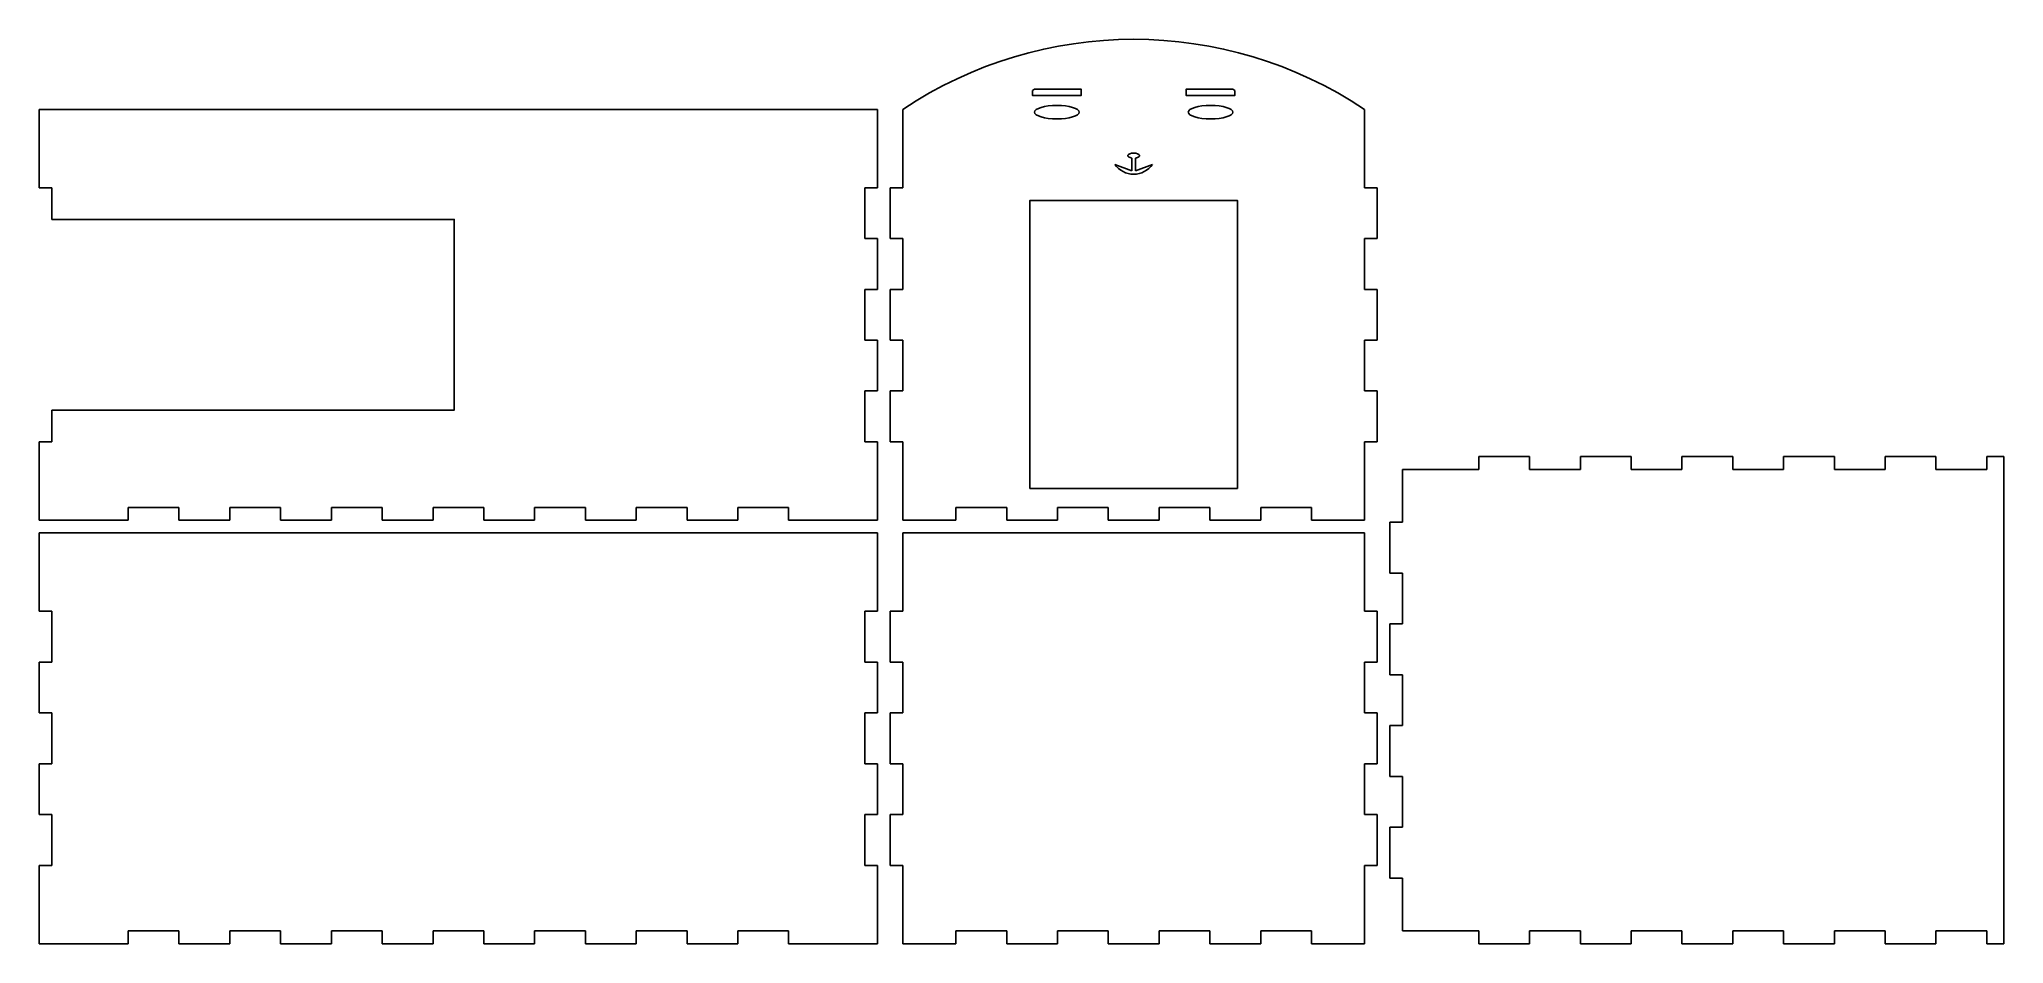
# Model space of a CAD drawing. Header units: inches. Extents: x 0 to 464, y 3 to 217.
import ezdxf

# ---------------------------------------------------------------- set-up
doc = ezdxf.new("R2010")
doc.units = ezdxf.units.IN
doc.header["$MEASUREMENT"] = 0
for name, color, linetype in [('back_outsideCutPath', 7, 'Continuous'), ('bottom_outsideCutPath', 7, 'Continuous'), ('front_outsideCutPath', 7, 'Continuous'), ('left_outsideCutPath', 7, 'Continuous'), ('right_outsideCutPath', 7, 'Continuous')]:
    doc.layers.add(name, color=color, linetype=linetype)

msp = doc.modelspace()

# ---------------------------------------------------------------- linework, layer by layer
at = {"linetype": 'Continuous'}
for p, q in [((258.08, 185.49), (254.07, 186.99)), ((258.08, 188.51), (258.08, 185.49)), ((258.92, 185.49), (258.92, 188.51)), ((258.92, 185.49), (262.93, 186.99)), ((464, 118), (464, 3))]:
    msp.add_line(p, q, dxfattribs=at)
for points in [[(235.07, 204.74), (246.11, 204.74), (246.11, 203.27), (234.58, 203.27), (234.58, 204.42)], [(281.93, 204.74), (270.89, 204.74), (270.89, 203.27), (282.42, 203.27), (282.42, 204.42)], [(3, 129), (98, 129), (98, 174), (3, 174)]]:
    msp.add_lwpolyline(points, dxfattribs=at)
msp.add_lwpolyline([(283, 110.5), (234, 110.5), (234, 178.5), (283, 178.5)], close=True, dxfattribs=at)
for centre, radius, start, end in [((258.5, 118.47), 98.07, 56.2383, 123.7617), ((235.66, 203.31), 1.54, 112.4912, 134.0532), ((281.34, 203.31), 1.54, 45.9468, 67.5088), ((258.46, 190.05), 5.36, 214.81, 270.3863), ((258.54, 190.05), 5.36, 269.6137, 325.19)]:
    msp.add_arc(centre, radius, start, end, dxfattribs=at)
msp.add_ellipse((240.35, 199.34), major_axis=(5.27, 0), ratio=0.302172, dxfattribs=at)
at = {"linetype": 'Continuous', "extrusion": (0, 0, -1)}
msp.add_ellipse((276.65, 199.34), major_axis=(-5.27, 0), ratio=0.302172, dxfattribs=at)
at = {"linetype": 'Continuous'}
msp.add_ellipse((258.5, 189.07), major_axis=(-1.42, 0), ratio=0.417973, start_param=4.712389, end_param=7.553276, dxfattribs=at)
at = {"linetype": 'Continuous', "extrusion": (0, 0, -1)}
msp.add_ellipse((258.5, 189.07), major_axis=(1.42, 0), ratio=0.417973, start_param=4.712389, end_param=7.553276, dxfattribs=at)
at = {"layer": 'back_outsideCutPath'}
for p, q in [((0, 200), (0, 181.5)), ((198, 200), (0, 200)), ((198, 193.5), (198, 200)), ((198, 181.5), (198, 193.5)), ((0, 181.5), (3, 181.5)), ((3, 181.5), (3, 174)), ((195, 169.5), (195, 181.5)), ((195, 181.5), (198, 181.5)), ((198, 169.5), (195, 169.5)), ((198, 157.5), (198, 169.5)), ((195, 145.5), (195, 157.5)), ((195, 157.5), (198, 157.5)), ((198, 145.5), (195, 145.5)), ((198, 133.5), (198, 145.5)), ((195, 121.5), (195, 133.5)), ((195, 133.5), (198, 133.5)), ((3, 129), (3, 121.5)), ((3, 121.5), (0, 121.5)), ((0, 121.5), (0, 109.5)), ((198, 121.5), (195, 121.5)), ((198, 103), (198, 121.5)), ((0, 109.5), (0, 103)), ((0, 103), (21, 103)), ((21, 103), (21, 106)), ((21, 106), (33, 106)), ((33, 106), (33, 103)), ((33, 103), (45, 103)), ((45, 103), (45, 106)), ((45, 106), (57, 106)), ((57, 106), (57, 103)), ((57, 103), (69, 103)), ((69, 103), (69, 106)), ((69, 106), (81, 106)), ((81, 106), (81, 103)), ((81, 103), (93, 103)), ((93, 103), (93, 106)), ((93, 106), (105, 106)), ((105, 106), (105, 103)), ((105, 103), (117, 103)), ((117, 103), (117, 106)), ((117, 106), (129, 106)), ((129, 106), (129, 103)), ((129, 103), (141, 103)), ((141, 103), (141, 106)), ((141, 106), (153, 106)), ((153, 106), (153, 103)), ((153, 103), (165, 103)), ((165, 103), (165, 106)), ((165, 106), (177, 106)), ((177, 106), (177, 103)), ((177, 103), (189, 103)), ((189, 103), (198, 103))]:
    msp.add_line(p, q, dxfattribs=at)
at = {"layer": 'bottom_outsideCutPath'}
for p, q in [((352, 118), (340, 118)), ((340, 118), (340, 115)), ((352, 115), (352, 118)), ((376, 118), (364, 118)), ((364, 118), (364, 115)), ((376, 115), (376, 118)), ((400, 118), (388, 118)), ((388, 118), (388, 115)), ((400, 115), (400, 118)), ((424, 118), (412, 118)), ((412, 118), (412, 115)), ((424, 115), (424, 118)), ((448, 118), (436, 118)), ((436, 118), (436, 115)), ((448, 115), (448, 118)), ((464, 118), (460, 118)), ((460, 118), (460, 115)), ((322, 115), (322, 102.5)), ((328, 115), (322, 115)), ((340, 115), (328, 115)), ((364, 115), (352, 115)), ((388, 115), (376, 115)), ((412, 115), (400, 115)), ((436, 115), (424, 115)), ((460, 115), (448, 115)), ((322, 102.5), (319, 102.5)), ((319, 102.5), (319, 90.5)), ((319, 90.5), (322, 90.5)), ((322, 90.5), (322, 78.5)), ((322, 78.5), (319, 78.5)), ((319, 78.5), (319, 66.5)), ((319, 66.5), (322, 66.5)), ((322, 66.5), (322, 54.5)), ((322, 54.5), (319, 54.5)), ((319, 54.5), (319, 42.5)), ((319, 42.5), (322, 42.5)), ((322, 42.5), (322, 30.5)), ((322, 30.5), (319, 30.5)), ((319, 30.5), (319, 18.5)), ((319, 18.5), (322, 18.5)), ((322, 18.5), (322, 6.5)), ((322, 6.5), (322, 6)), ((322, 6), (340, 6)), ((340, 6), (340, 3)), ((352, 3), (352, 6)), ((352, 6), (364, 6)), ((364, 6), (364, 3)), ((376, 3), (376, 6)), ((376, 6), (388, 6)), ((388, 6), (388, 3)), ((400, 3), (400, 6)), ((400, 6), (412, 6)), ((412, 6), (412, 3)), ((424, 3), (424, 6)), ((424, 6), (436, 6)), ((436, 6), (436, 3)), ((448, 3), (448, 6)), ((448, 6), (460, 6)), ((460, 6), (460, 3)), ((340, 3), (352, 3)), ((364, 3), (376, 3)), ((388, 3), (400, 3)), ((412, 3), (424, 3)), ((436, 3), (448, 3)), ((460, 3), (464, 3))]:
    msp.add_line(p, q, dxfattribs=at)
at = {"layer": 'front_outsideCutPath'}
for p, q in [((0, 100), (0, 81.5)), ((198, 100), (0, 100)), ((198, 93.5), (198, 100)), ((198, 81.5), (198, 93.5)), ((0, 81.5), (3, 81.5)), ((3, 81.5), (3, 69.5)), ((195, 69.5), (195, 81.5)), ((195, 81.5), (198, 81.5)), ((3, 69.5), (0, 69.5)), ((0, 69.5), (0, 57.5)), ((198, 69.5), (195, 69.5)), ((198, 57.5), (198, 69.5)), ((0, 57.5), (3, 57.5)), ((3, 57.5), (3, 45.5)), ((195, 45.5), (195, 57.5)), ((195, 57.5), (198, 57.5)), ((3, 45.5), (0, 45.5)), ((0, 45.5), (0, 33.5)), ((198, 45.5), (195, 45.5)), ((198, 33.5), (198, 45.5)), ((0, 33.5), (3, 33.5)), ((3, 33.5), (3, 21.5)), ((195, 21.5), (195, 33.5)), ((195, 33.5), (198, 33.5)), ((3, 21.5), (0, 21.5)), ((0, 21.5), (0, 9.5)), ((198, 21.5), (195, 21.5)), ((198, 3), (198, 21.5)), ((0, 9.5), (0, 3)), ((21, 3), (21, 6)), ((21, 6), (33, 6)), ((33, 6), (33, 3)), ((45, 3), (45, 6)), ((45, 6), (57, 6)), ((57, 6), (57, 3)), ((69, 3), (69, 6)), ((69, 6), (81, 6)), ((81, 6), (81, 3)), ((93, 3), (93, 6)), ((93, 6), (105, 6)), ((105, 6), (105, 3)), ((117, 3), (117, 6)), ((117, 6), (129, 6)), ((129, 6), (129, 3)), ((141, 3), (141, 6)), ((141, 6), (153, 6)), ((153, 6), (153, 3)), ((165, 3), (165, 6)), ((165, 6), (177, 6)), ((177, 6), (177, 3)), ((0, 3), (21, 3)), ((33, 3), (45, 3)), ((57, 3), (69, 3)), ((81, 3), (93, 3)), ((105, 3), (117, 3)), ((129, 3), (141, 3)), ((153, 3), (165, 3)), ((177, 3), (189, 3)), ((189, 3), (198, 3))]:
    msp.add_line(p, q, dxfattribs=at)
at = {"layer": 'left_outsideCutPath'}
for p, q in [((204, 100), (204, 81.5)), ((313, 100), (204, 100)), ((313, 93.5), (313, 100)), ((313, 81.5), (313, 93.5)), ((204, 81.5), (201, 81.5)), ((201, 81.5), (201, 69.5)), ((316, 81.5), (313, 81.5)), ((316, 69.5), (316, 81.5)), ((201, 69.5), (204, 69.5)), ((204, 69.5), (204, 57.5)), ((313, 57.5), (313, 69.5)), ((313, 69.5), (316, 69.5)), ((204, 57.5), (201, 57.5)), ((201, 57.5), (201, 45.5)), ((316, 57.5), (313, 57.5)), ((316, 45.5), (316, 57.5)), ((201, 45.5), (204, 45.5)), ((204, 45.5), (204, 33.5)), ((313, 33.5), (313, 45.5)), ((313, 45.5), (316, 45.5)), ((204, 33.5), (201, 33.5)), ((201, 33.5), (201, 21.5)), ((316, 33.5), (313, 33.5)), ((316, 21.5), (316, 33.5)), ((201, 21.5), (204, 21.5)), ((204, 21.5), (204, 9.5)), ((313, 3), (313, 21.5)), ((313, 21.5), (316, 21.5)), ((204, 9.5), (204, 3)), ((216.5, 3), (216.5, 6)), ((216.5, 6), (228.5, 6)), ((228.5, 6), (228.5, 3)), ((240.5, 3), (240.5, 6)), ((240.5, 6), (252.5, 6)), ((252.5, 6), (252.5, 3)), ((264.5, 3), (264.5, 6)), ((264.5, 6), (276.5, 6)), ((276.5, 6), (276.5, 3)), ((288.5, 3), (288.5, 6)), ((288.5, 6), (300.5, 6)), ((300.5, 6), (300.5, 3)), ((204, 3), (216.5, 3)), ((228.5, 3), (240.5, 3)), ((252.5, 3), (264.5, 3)), ((276.5, 3), (288.5, 3)), ((300.5, 3), (312.5, 3)), ((312.5, 3), (313, 3))]:
    msp.add_line(p, q, dxfattribs=at)
at = {"layer": 'right_outsideCutPath'}
for p, q in [((204, 200), (204, 181.5)), ((313, 193.5), (313, 200)), ((313, 181.5), (313, 193.5)), ((204, 181.5), (201, 181.5)), ((201, 181.5), (201, 169.5)), ((316, 181.5), (313, 181.5)), ((316, 169.5), (316, 181.5)), ((201, 169.5), (204, 169.5)), ((204, 169.5), (204, 157.5)), ((313, 157.5), (313, 169.5)), ((313, 169.5), (316, 169.5)), ((204, 157.5), (201, 157.5)), ((201, 157.5), (201, 145.5)), ((316, 157.5), (313, 157.5)), ((316, 145.5), (316, 157.5)), ((201, 145.5), (204, 145.5)), ((204, 145.5), (204, 133.5)), ((313, 133.5), (313, 145.5)), ((313, 145.5), (316, 145.5)), ((204, 133.5), (201, 133.5)), ((201, 133.5), (201, 121.5)), ((316, 133.5), (313, 133.5)), ((316, 121.5), (316, 133.5)), ((201, 121.5), (204, 121.5)), ((204, 121.5), (204, 109.5)), ((313, 103), (313, 121.5)), ((313, 121.5), (316, 121.5)), ((204, 109.5), (204, 103)), ((204, 103), (216.5, 103)), ((216.5, 103), (216.5, 106)), ((216.5, 106), (228.5, 106)), ((228.5, 106), (228.5, 103)), ((228.5, 103), (240.5, 103)), ((240.5, 103), (240.5, 106)), ((240.5, 106), (252.5, 106)), ((252.5, 106), (252.5, 103)), ((252.5, 103), (264.5, 103)), ((264.5, 103), (264.5, 106)), ((264.5, 106), (276.5, 106)), ((276.5, 106), (276.5, 103)), ((276.5, 103), (288.5, 103)), ((288.5, 103), (288.5, 106)), ((288.5, 106), (300.5, 106)), ((300.5, 106), (300.5, 103)), ((300.5, 103), (312.5, 103)), ((312.5, 103), (313, 103))]:
    msp.add_line(p, q, dxfattribs=at)

doc.saveas('drawing.dxf')
